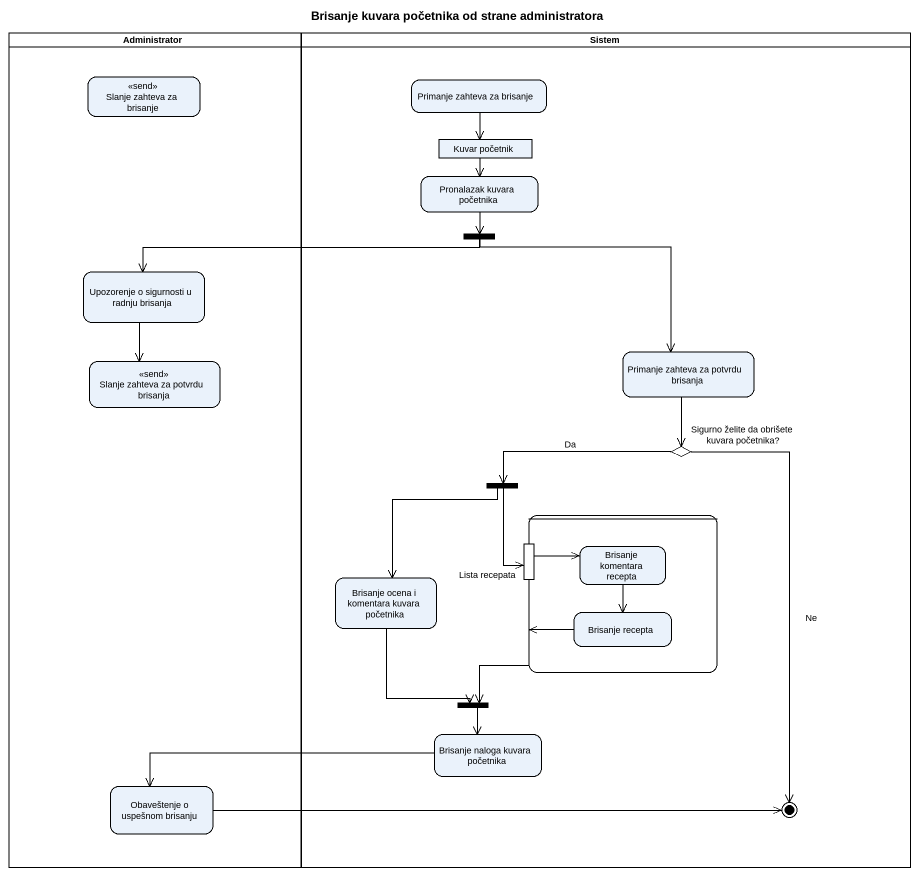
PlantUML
@startuml
title Brisanje kuvara početnika od strane administratora
hide empty description
state Administrator <<partition>> {
  state "Slanje zahteva za brisanje" as Slanje_zahteva_za_brisanje <<send>>
  state "Upozorenje o sigurnosti u radnju brisanja" as Upozorenje_o_sigurnosti_u
  state "Slanje zahteva za potvrdu brisanja" as Slanje_zahteva_za_potvrdu <<send>>
  state "Obaveštenje o uspešnom brisanju" as Obaveštenje_o_uspešnom
}
state Sistem <<partition>> {
  state "Primanje zahteva za brisanje" as Primanje_zahteva_za_brisanje
  state "Kuvar početnik" as Kuvar_početnik <<object>>
  state "Pronalazak kuvara početnika" as Pronalazak_kuvara_početnika
  state fork1 <<fork>>
  state "Primanje zahteva za potvrdu brisanja" as Primanje_zahteva_za_potvrdu
  state "Sigurno želite da obrišete kuvara početnika?" as Sigurno_želite_da_obrišete <<choice>>
  state fork2 <<fork>>
  state " " as state1 {
    state "Lista recepata" as Lista_recepata <<inputPin>>
    state "Brisanje komentara recepta" as Brisanje_komentara_recepta
    state "Brisanje recepta" as Brisanje_recepta
  }
  state "Brisanje ocena i komentara kuvara početnika" as Brisanje_ocena_i_komentara
  state fork3 <<join>>
  state "Brisanje naloga kuvara početnika" as Brisanje_naloga_kuvara
  state final1 <<end>>
}
Primanje_zahteva_za_brisanje --> Kuvar_početnik
Kuvar_početnik --> Pronalazak_kuvara_početnika
Pronalazak_kuvara_početnika --> fork1
fork1 -left-> Upozorenje_o_sigurnosti_u
fork1 --> Primanje_zahteva_za_potvrdu
Upozorenje_o_sigurnosti_u --> Slanje_zahteva_za_potvrdu
Primanje_zahteva_za_potvrdu --> Sigurno_želite_da_obrišete
Sigurno_želite_da_obrišete -left-> fork2 : Da
Sigurno_želite_da_obrišete --> final1 : Ne
fork2 --> Lista_recepata
fork2 --> Brisanje_ocena_i_komentara
state1 --> fork3
Lista_recepata -right-> Brisanje_komentara_recepta
Brisanje_komentara_recepta --> Brisanje_recepta
Brisanje_ocena_i_komentara --> fork3
Brisanje_recepta -up-> state1
fork3 --> Brisanje_naloga_kuvara
Brisanje_naloga_kuvara -left-> Obaveštenje_o_uspešnom
Obaveštenje_o_uspešnom -right-> final1
@enduml
